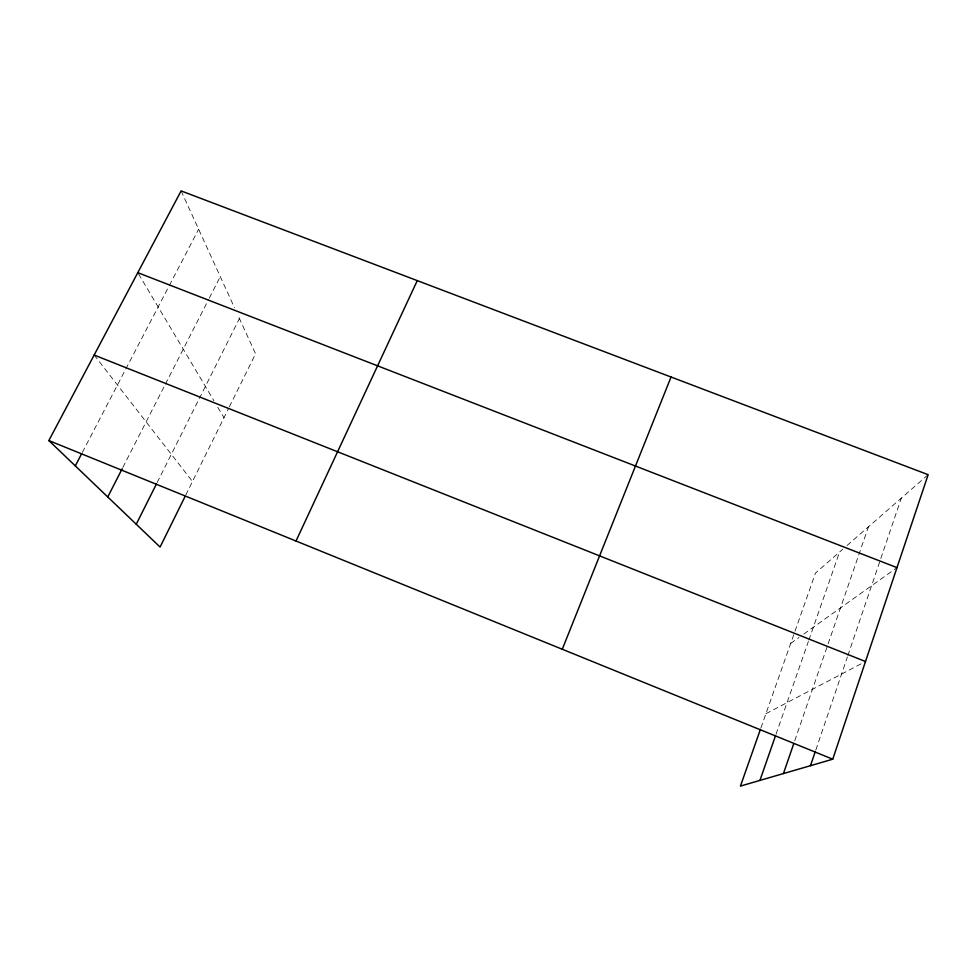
<?xml version="1.0" encoding="UTF-8"?>
<svg xmlns="http://www.w3.org/2000/svg" width="977" height="977" viewBox="0 0 977 977"><rect width="100%" height="100%" fill="white"/><g stroke="black" fill="none" stroke-linecap="round" stroke-linejoin="round"><path stroke-width="0.73" stroke-dasharray="4.88 3.66" d="M815.832 749.933L847.389 656.959M847.877 655.53L901.307 498.123M794.753 740.725L868.419 526.835M776.019 734.313L808.382 641.474M808.883 640.057L839.573 552.017M760.936 727.889L815.465 573.072L842.772 549.233M185.728 495.131L228.691 408.178M229.363 406.823L255.559 353.796L237.582 314.484M157.163 482.54L198.575 399.972M199.259 398.616L239.426 318.514M122.833 467.458L164.686 385.5M165.369 384.156L208.626 299.45M209.31 298.107L220.289 276.613M82.337 452.412L168.618 286.835M169.326 285.504L198.636 229.241M847.035 545.508L928.15 474.688M790.698 643.403L799.039 637.456M803.802 634.049L896.984 567.637M765.931 713.698L865.5 661.514M94.146 355.042L192.481 481.478M138.551 273.939L213.914 400.741M217.786 407.262L223.989 417.692M181.111 190.906L234.517 307.755"/><path stroke-width="1.47" d="M760.436 729.318L740.432 786.094L832.746 759.202L928.15 474.688L181.111 190.906L48.85 440.554L160.081 547.059L185.056 496.499M810.483 765.687L815.343 751.362M783.444 773.564L793.776 743.57M759.935 780.415L775.506 735.754M562.276 649.253L671.04 377.012M296.019 541.026L417.264 280.619M136.243 524.246L156.491 483.884M107.763 496.963L122.149 468.801M75.314 465.895L81.628 453.755M137.794 272.668L896.984 567.637M94.146 355.042L865.5 661.514M48.85 440.554L832.746 759.202"/></g></svg>
